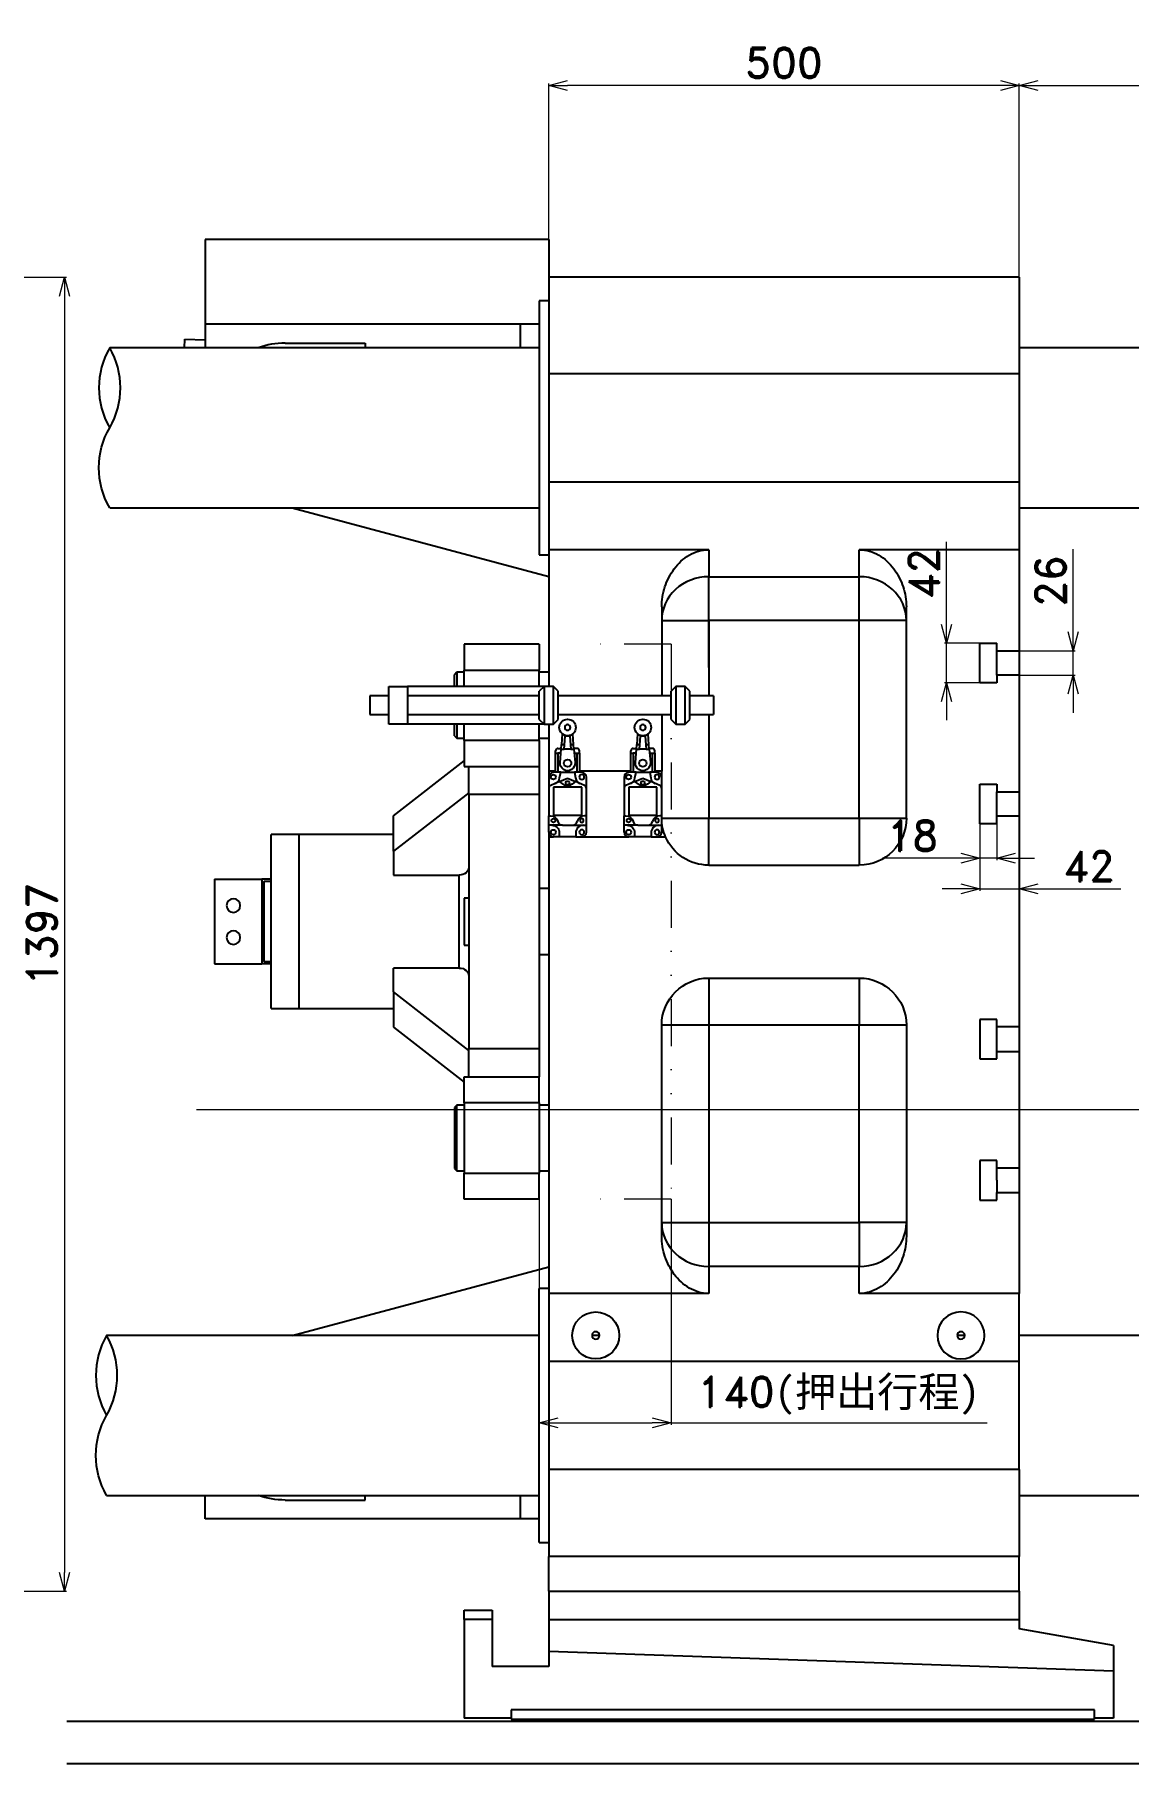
# Model space of a CAD drawing. Header units: millimetres. Extents: x 5879 to 7654, y 1659 to 2913.
# Drawn here: x 6428 to 6718.5, y 2197 to 2656.5 of the extents above; entities that cross this region are included whole.
import ezdxf
from ezdxf.lldxf.tags import DXFTag

# ---------------------------------------------------------------- set-up
doc = ezdxf.new("R2010")
doc.units = ezdxf.units.MM
doc.header["$MEASUREMENT"] = 0
doc.linetypes.add('DIVIDE', pattern=[1.25, 0.5, -0.25, 0, -0.25, 0, -0.25])
for name, color, linetype in [('cen', 1, 'CENTER'), ('das', 142, 'DIVIDE'), ('dim', 3, 'Continuous')]:
    doc.layers.add(name, color=color, linetype=linetype)
doc.styles.add('mds', font='romand.shx', dxfattribs={"bigfont": 'chineset.shx'})
tags = doc.linetypes.add('CENTER', pattern=[2, 1.25, -0.25, 0.25, -0.25]).pattern_tags.tags
tags[10:11] = [DXFTag(74, 4), DXFTag(75, 0), DXFTag(340, '0'), DXFTag(46, 0.0), DXFTag(50, 0.0), DXFTag(44, 0.0), DXFTag(45, 0.0)]
tags[8:9] = [DXFTag(74, 4), DXFTag(75, 0), DXFTag(340, '0'), DXFTag(46, 0.0), DXFTag(50, 0.0), DXFTag(44, 0.0), DXFTag(45, 0.0)]
tags[6:7] = [DXFTag(74, 4), DXFTag(75, 0), DXFTag(340, '0'), DXFTag(46, 0.0), DXFTag(50, 0.0), DXFTag(44, 0.0), DXFTag(45, 0.0)]
tags[4:5] = [DXFTag(74, 4), DXFTag(75, 0), DXFTag(340, '0'), DXFTag(46, 0.0), DXFTag(50, 0.0), DXFTag(44, 0.0), DXFTag(45, 0.0)]
doc.dimstyles.new('MDS4-0000', dxfattribs={"dimtxt": 8, "dimasz": 5, "dimexe": 0.5, "dimexo": 0, "dimgap": 2, "dimtad": 1, "dimdec": 1, "dimlfac": 4, "dimzin": 9, "dimdsep": 46, "dimtxsty": 'mds', "dimblk": 'OPEN30', "dimcen": 0, "dimclrd": 3, "dimclre": 3, "dimclrt": 3, "dimazin": 2, "dimtfac": 0.75, "dimtdec": 1, "dimtmove": 0, "dimatfit": 3, "dimldrblk": 'OPEN30', "dimfxl": 1, "dimtolj": 1, "dimtzin": 0, "dimlwd": 9, "dimlwe": 9, "dimarcsym": 0})

# ---------------------------------------------------------------- blocks, each defined once
blk = doc.blocks.new('_Open30')
at = {"color": 0, "linetype": 'ByBlock', "lineweight": -2}
for p, q in [((-1, 0.268), (0, 0)), ((0, 0), (-1, -0.268)), ((0, 0), (-1, 0))]:
    blk.add_line(p, q, dxfattribs=at)
blk = doc.blocks.new('*D66')
at = {"layer": 'Defpoints', "color": 0}
for p in [(6679.02, 2446.76), (6689.52, 2446.76), (6689.52, 2429.47)]:
    blk.add_point(p, dxfattribs=at)
at = {"layer": 'dim', "color": 3, "lineweight": 9}
for p, q in [((6679.02, 2446.76), (6679.02, 2428.97)), ((6689.52, 2446.76), (6689.52, 2428.97)), ((6674.02, 2429.47), (6669.02, 2429.47)), ((6679.02, 2429.47), (6689.52, 2429.47)), ((6694.52, 2429.47), (6716.48, 2429.47))]:
    blk.add_line(p, q, dxfattribs=at)
at = {"layer": 'dim', "color": 3, "lineweight": 9, "xscale": 5, "yscale": 5, "zscale": 5}
blk.add_blockref('_Open30', (6679.02, 2429.47), dxfattribs=at)
at = {"layer": 'dim', "color": 3, "lineweight": 9, "xscale": 5, "yscale": 5, "zscale": 5, "rotation": 180}
blk.add_blockref('_Open30', (6689.52, 2429.47), dxfattribs=at)
at = {"layer": 'dim', "color": 3, "insert": (6708, 2435.47), "char_height": 8, "attachment_point": 5, "style": 'mds'}
blk.add_mtext('\\A1;42', dxfattribs=at)
blk = doc.blocks.new('*D65')
at = {"layer": 'Defpoints', "color": 0}
for p in [(6679.02, 2446.76), (6683.52, 2446.76), (6679.02, 2437.6)]:
    blk.add_point(p, dxfattribs=at)
at = {"layer": 'dim', "color": 3, "lineweight": 9}
for p, q in [((6679.02, 2446.76), (6679.02, 2437.1)), ((6683.52, 2446.76), (6683.52, 2437.1)), ((6674.02, 2437.6), (6653.21, 2437.6)), ((6683.52, 2437.6), (6679.02, 2437.6)), ((6688.52, 2437.6), (6693.52, 2437.6))]:
    blk.add_line(p, q, dxfattribs=at)
at = {"layer": 'dim', "color": 3, "lineweight": 9, "xscale": 5, "yscale": 5, "zscale": 5}
blk.add_blockref('_Open30', (6679.02, 2437.6), dxfattribs=at)
at = {"layer": 'dim', "color": 3, "lineweight": 9, "xscale": 5, "yscale": 5, "zscale": 5, "rotation": 180}
blk.add_blockref('_Open30', (6683.52, 2437.6), dxfattribs=at)
at = {"layer": 'dim', "color": 3, "insert": (6661.12, 2443.6), "char_height": 8, "attachment_point": 5, "style": 'mds'}
blk.add_mtext('\\A1;18', dxfattribs=at)
blk = doc.blocks.new('*D64')
at = {"layer": 'Defpoints', "color": 0}
for p in [(6679.02, 2494.76), (6670.18, 2484.26), (6679.02, 2484.26)]:
    blk.add_point(p, dxfattribs=at)
at = {"layer": 'dim', "color": 3, "lineweight": 9}
for p, q in [((6670.18, 2499.76), (6670.18, 2521.72)), ((6679.02, 2494.76), (6669.68, 2494.76)), ((6670.18, 2484.26), (6670.18, 2494.76)), ((6679.02, 2484.26), (6669.68, 2484.26)), ((6670.18, 2479.26), (6670.18, 2474.26))]:
    blk.add_line(p, q, dxfattribs=at)
at = {"layer": 'dim', "color": 3, "lineweight": 9, "xscale": 5, "yscale": 5, "zscale": 5}
for p, rotation in [((6670.18, 2494.76), 270), ((6670.18, 2484.26), 90)]:
    blk.add_blockref('_Open30', p, dxfattribs=dict(at, rotation=rotation))
at = {"layer": 'dim', "color": 3, "insert": (6664.18, 2513.24), "char_height": 8, "attachment_point": 5, "rotation": 90, "style": 'mds'}
blk.add_mtext('\\A1;42', dxfattribs=at)
blk = doc.blocks.new('*D63')
at = {"layer": 'Defpoints', "color": 0}
for p in [(6689.52, 2492.76), (6703.84, 2492.76), (6689.52, 2486.26)]:
    blk.add_point(p, dxfattribs=at)
at = {"layer": 'dim', "color": 3, "lineweight": 9}
for p, q in [((6703.84, 2497.76), (6703.84, 2519.72)), ((6689.52, 2492.76), (6704.34, 2492.76)), ((6703.84, 2486.26), (6703.84, 2492.76)), ((6689.52, 2486.26), (6704.34, 2486.26)), ((6703.84, 2481.26), (6703.84, 2476.26))]:
    blk.add_line(p, q, dxfattribs=at)
at = {"layer": 'dim', "color": 3, "lineweight": 9, "xscale": 5, "yscale": 5, "zscale": 5}
for p, rotation in [((6703.84, 2492.76), 270), ((6703.84, 2486.26), 90)]:
    blk.add_blockref('_Open30', p, dxfattribs=dict(at, rotation=rotation))
at = {"layer": 'dim', "color": 3, "insert": (6697.84, 2511.24), "char_height": 8, "attachment_point": 5, "rotation": 90, "style": 'mds'}
blk.add_mtext('\\A1;26', dxfattribs=at)
blk = doc.blocks.new('*D62')
at = {"layer": 'Defpoints', "color": 0}
for p in [(6562.02, 2347.01), (6597.02, 2347.01), (6562.02, 2287.51)]:
    blk.add_point(p, dxfattribs=at)
at = {"layer": 'dim', "color": 3, "lineweight": 9}
for p, q in [((6562.02, 2347.01), (6562.02, 2287.01)), ((6597.02, 2347.01), (6597.02, 2287.01)), ((6567.02, 2287.51), (6592.02, 2287.51)), ((6597.02, 2287.51), (6680.95, 2287.51))]:
    blk.add_line(p, q, dxfattribs=at)
at = {"layer": 'dim', "color": 3, "lineweight": 9, "xscale": 5, "yscale": 5, "zscale": 5, "rotation": 180}
blk.add_blockref('_Open30', (6562.02, 2287.51), dxfattribs=at)
at = {"layer": 'dim', "color": 3, "lineweight": 9, "xscale": 5, "yscale": 5, "zscale": 5}
blk.add_blockref('_Open30', (6597.02, 2287.51), dxfattribs=at)
at = {"layer": 'dim', "color": 3, "insert": (6641.49, 2294.71), "char_height": 8, "attachment_point": 5, "style": 'mds'}
blk.add_mtext('\\A1;140{\\fNSimSun|b0|i0|c134|p49;(押出行程)}', dxfattribs=at)
blk = doc.blocks.new('*D61')
at = {"layer": 'Defpoints', "color": 0}
for p in [(6564.52, 2643), (6564.52, 2602.01), (6689.52, 2592.01)]:
    blk.add_point(p, dxfattribs=at)
at = {"layer": 'dim', "color": 3, "lineweight": 9}
for p, q in [((6564.52, 2602.01), (6564.52, 2643.5)), ((6684.52, 2643), (6569.52, 2643)), ((6689.52, 2592.01), (6689.52, 2643.5))]:
    blk.add_line(p, q, dxfattribs=at)
at = {"layer": 'dim', "color": 3, "lineweight": 9, "xscale": 5, "yscale": 5, "zscale": 5, "rotation": 180}
blk.add_blockref('_Open30', (6564.52, 2643), dxfattribs=at)
at = {"layer": 'dim', "color": 3, "lineweight": 9, "xscale": 5, "yscale": 5, "zscale": 5}
blk.add_blockref('_Open30', (6689.52, 2643), dxfattribs=at)
at = {"layer": 'dim', "color": 3, "insert": (6627.02, 2649), "char_height": 8, "attachment_point": 5, "style": 'mds'}
blk.add_mtext('\\A1;500', dxfattribs=at)
blk = doc.blocks.new('*D59')
at = {"layer": 'Defpoints', "color": 0}
for p in [(6914.72, 2643), (6689.52, 2592.01), (6914.72, 2592.01)]:
    blk.add_point(p, dxfattribs=at)
at = {"layer": 'dim', "color": 3, "lineweight": 9}
for p, q in [((6689.52, 2592.01), (6689.52, 2643.5)), ((6694.52, 2643), (6909.72, 2643)), ((6914.72, 2592.01), (6914.72, 2643.5))]:
    blk.add_line(p, q, dxfattribs=at)
at = {"layer": 'dim', "color": 3, "lineweight": 9, "xscale": 5, "yscale": 5, "zscale": 5, "rotation": 180}
blk.add_blockref('_Open30', (6689.52, 2643), dxfattribs=at)
at = {"layer": 'dim', "color": 3, "lineweight": 9, "xscale": 5, "yscale": 5, "zscale": 5}
blk.add_blockref('_Open30', (6914.72, 2643), dxfattribs=at)
at = {"layer": 'dim', "color": 3, "insert": (6802.12, 2650.29), "char_height": 8, "attachment_point": 5, "style": 'mds'}
blk.add_mtext('\\A1;900{\\fNSimSun|b0|i0|c134|p49;(最大夹模)}', dxfattribs=at)
blk = doc.blocks.new('*D40')
at = {"layer": 'Defpoints', "color": 0}
for p in [(6279.47, 2592.01), (6285.11, 2242.76), (6435.89, 2242.76)]:
    blk.add_point(p, dxfattribs=at)
at = {"layer": 'dim', "color": 3, "lineweight": 9}
for p, q in [((6279.47, 2592.01), (6436.39, 2592.01)), ((6435.89, 2587.01), (6435.89, 2247.76)), ((6285.11, 2242.76), (6436.39, 2242.76))]:
    blk.add_line(p, q, dxfattribs=at)
at = {"layer": 'dim', "color": 3, "lineweight": 9, "xscale": 5, "yscale": 5, "zscale": 5}
for p, rotation in [((6435.89, 2592.01), 90), ((6435.89, 2242.76), 270)]:
    blk.add_blockref('_Open30', p, dxfattribs=dict(at, rotation=rotation))
at = {"layer": 'dim', "color": 3, "insert": (6429.89, 2417.39), "char_height": 8, "attachment_point": 5, "rotation": 90, "style": 'mds'}
blk.add_mtext('\\A1;1397', dxfattribs=at)

msp = doc.modelspace()

# ---------------------------------------------------------------- linework, layer by layer
for p, q in [((6564.523, 2602.013), (6473.273, 2602.013)), ((6473.273, 2602.013), (6473.273, 2579.513)), ((6564.523, 2602.013), (6564.523, 2592.013)), ((6689.523, 2592.013), (6564.523, 2592.013)), ((6564.523, 2592.013), (6564.523, 2566.375)), ((6689.523, 2592.013), (6689.523, 2566.375)), ((6562.023, 2585.763), (6562.023, 2518.263)), ((6564.523, 2585.763), (6562.023, 2585.763)), ((6473.273, 2579.513), (6473.273, 2573.263)), ((6557.023, 2579.513), (6473.273, 2579.513)), ((6557.023, 2573.263), (6557.023, 2579.513)), ((6562.023, 2579.513), (6557.023, 2579.513)), ((6562.028, 2573.263), (6447.899, 2573.263)), ((6467.785, 2573.263), (6467.875, 2575.573)), ((6467.875, 2575.573), (6473.273, 2575.362)), ((6494.523, 2574.513), (6515.773, 2574.513)), ((6515.773, 2574.513), (6515.773, 2573.263)), ((6914.71, 2573.263), (6689.516, 2573.263)), ((6689.523, 2566.375), (6564.523, 2566.375)), ((6564.523, 2566.375), (6564.523, 2537.652)), ((6689.523, 2566.375), (6689.523, 2537.652)), ((6564.523, 2537.652), (6564.523, 2519.61)), ((6564.523, 2537.652), (6689.523, 2537.652)), ((6689.523, 2537.652), (6689.523, 2519.61)), ((6447.899, 2530.763), (6562.028, 2530.763)), ((6496.392, 2530.763), (6564.522, 2512.508)), ((6689.516, 2530.763), (6914.71, 2530.763)), ((6562.023, 2518.263), (6564.523, 2518.263)), ((6607.023, 2519.61), (6564.523, 2519.61)), ((6564.523, 2519.61), (6564.523, 2483.264)), ((6607.023, 2519.61), (6607.023, 2512.423)), ((6689.523, 2519.61), (6647.023, 2519.61)), ((6647.023, 2512.423), (6647.023, 2519.61)), ((6689.523, 2519.61), (6689.523, 2492.763)), ((6607.023, 2512.423), (6647.023, 2512.423)), ((6607.023, 2488.279), (6607.023, 2512.423)), ((6647.023, 2500.779), (6647.023, 2512.423)), ((6594.523, 2504.382), (6594.523, 2480.764)), ((6659.523, 2448.263), (6659.523, 2504.382)), ((6594.523, 2500.779), (6607.023, 2500.779)), ((6607.023, 2500.779), (6607.023, 2480.763)), ((6647.023, 2500.779), (6607.023, 2500.779)), ((6659.523, 2500.779), (6647.023, 2500.779)), ((6647.023, 2448.263), (6647.023, 2500.779)), ((6542.023, 2494.513), (6542.023, 2487.618)), ((6562.023, 2494.513), (6542.023, 2494.513)), ((6562.023, 2494.513), (6562.023, 2487.618)), ((6679.023, 2494.763), (6683.523, 2494.763)), ((6679.023, 2484.263), (6679.023, 2494.763)), ((6683.523, 2492.763), (6683.523, 2494.763)), ((6683.523, 2489.513), (6683.523, 2492.765)), ((6683.523, 2492.763), (6689.523, 2492.763)), ((6689.523, 2492.765), (6689.523, 2489.513)), ((6540.148, 2487.013), (6539.523, 2486.388)), ((6539.523, 2483.264), (6539.523, 2486.388)), ((6540.148, 2487.013), (6540.148, 2483.263)), ((6542.024, 2487.013), (6540.148, 2487.013)), ((6542.023, 2483.263), (6542.023, 2487.618)), ((6542.023, 2487.618), (6562.023, 2487.618)), ((6562.023, 2483.263), (6562.023, 2487.618)), ((6564.524, 2487.013), (6562.023, 2487.013)), ((6683.523, 2486.263), (6683.523, 2489.513)), ((6683.523, 2486.263), (6683.523, 2484.263)), ((6689.523, 2486.263), (6683.523, 2486.263)), ((6689.523, 2489.513), (6689.523, 2486.263)), ((6689.523, 2486.263), (6689.523, 2455.263)), ((6522.023, 2483.263), (6527.023, 2483.263)), ((6522.023, 2473.263), (6522.023, 2483.263)), ((6563.272, 2483.263), (6527.023, 2483.263)), ((6527.023, 2483.263), (6527.023, 2473.263)), ((6563.273, 2483.263), (6562.023, 2482.013)), ((6562.023, 2474.513), (6562.023, 2482.013)), ((6563.273, 2483.263), (6563.273, 2473.263)), ((6565.773, 2483.263), (6563.273, 2483.263)), ((6565.773, 2473.263), (6565.773, 2483.263)), ((6567.023, 2482.013), (6565.773, 2483.263)), ((6567.023, 2474.513), (6567.023, 2482.013)), ((6598.273, 2483.263), (6597.023, 2482.013)), ((6597.023, 2474.513), (6597.023, 2482.013)), ((6598.273, 2483.263), (6598.273, 2473.263)), ((6600.773, 2483.263), (6598.273, 2483.263)), ((6600.773, 2473.263), (6600.773, 2483.263)), ((6602.023, 2482.013), (6600.773, 2483.263)), ((6602.023, 2474.513), (6602.023, 2482.013)), ((6683.523, 2484.263), (6679.023, 2484.263)), ((6517.023, 2480.763), (6517.023, 2475.763)), ((6522.023, 2480.763), (6517.023, 2480.763)), ((6562.023, 2480.763), (6527.023, 2480.763)), ((6597.022, 2480.763), (6567.022, 2480.763)), ((6608.273, 2480.763), (6602.022, 2480.763)), ((6608.273, 2480.763), (6608.273, 2478.263)), ((6608.273, 2478.263), (6608.273, 2475.763)), ((6517.023, 2475.763), (6522.023, 2475.763)), ((6527.023, 2473.263), (6522.023, 2473.263)), ((6527.023, 2475.763), (6562.023, 2475.763)), ((6563.272, 2473.263), (6527.023, 2473.263)), ((6539.523, 2470.138), (6539.523, 2473.263)), ((6540.148, 2473.264), (6540.148, 2469.513)), ((6542.023, 2468.909), (6542.023, 2473.264)), ((6562.023, 2474.513), (6563.273, 2473.263)), ((6562.023, 2468.909), (6562.023, 2473.264)), ((6563.273, 2473.263), (6565.773, 2473.263)), ((6564.523, 2473.264), (6564.523, 2460.763)), ((6565.773, 2473.263), (6567.023, 2474.513)), ((6567.022, 2475.763), (6597.022, 2475.763)), ((6594.523, 2475.764), (6594.523, 2460.763)), ((6597.023, 2474.513), (6598.273, 2473.263)), ((6598.273, 2473.263), (6600.773, 2473.263)), ((6600.773, 2473.263), (6602.023, 2474.513)), ((6602.022, 2475.763), (6608.273, 2475.763)), ((6607.023, 2475.763), (6607.023, 2448.263)), ((6539.523, 2470.138), (6540.148, 2469.513)), ((6540.148, 2469.513), (6542.024, 2469.513)), ((6562.023, 2468.909), (6542.023, 2468.909)), ((6542.023, 2468.909), (6542.023, 2462.013)), ((6562.023, 2469.513), (6564.524, 2469.513)), ((6562.023, 2468.909), (6562.023, 2462.013)), ((6567.813, 2466.613), (6567.912, 2467.863)), ((6568.135, 2470.673), (6567.912, 2467.863)), ((6567.912, 2467.863), (6568.725, 2467.863)), ((6568.626, 2466.613), (6568.898, 2470.048)), ((6570.147, 2470.048), (6568.898, 2470.048)), ((6570.147, 2470.048), (6570.419, 2466.613)), ((6570.32, 2467.863), (6571.133, 2467.863)), ((6571.133, 2467.863), (6570.911, 2470.673)), ((6571.232, 2466.613), (6571.133, 2467.863)), ((6587.813, 2466.613), (6587.912, 2467.863)), ((6588.135, 2470.673), (6587.912, 2467.863)), ((6587.912, 2467.863), (6588.725, 2467.863)), ((6588.626, 2466.613), (6588.898, 2470.048)), ((6590.147, 2470.048), (6588.898, 2470.048)), ((6590.147, 2470.048), (6590.419, 2466.613)), ((6590.32, 2467.863), (6591.133, 2467.863)), ((6591.133, 2467.863), (6590.911, 2470.673)), ((6591.232, 2466.613), (6591.133, 2467.863)), ((6523.273, 2448.841), (6542.023, 2463.451)), ((6566.348, 2465.538), (6566.348, 2466.163)), ((6566.348, 2460.438), (6566.348, 2465.538)), ((6566.348, 2465.538), (6566.973, 2465.538)), ((6566.973, 2466.788), (6567.827, 2466.788)), ((6567.728, 2465.538), (6566.973, 2465.538)), ((6566.973, 2465.538), (6566.973, 2460.438)), ((6567.529, 2463.021), (6567.813, 2466.613)), ((6567.813, 2466.613), (6568.626, 2466.613)), ((6570.419, 2466.613), (6568.626, 2466.613)), ((6570.419, 2466.613), (6571.232, 2466.613)), ((6572.073, 2466.788), (6571.218, 2466.788)), ((6571.232, 2466.613), (6571.517, 2463.021)), ((6571.317, 2465.538), (6572.073, 2465.538)), ((6572.073, 2460.438), (6572.073, 2465.538)), ((6572.073, 2465.538), (6572.698, 2465.538)), ((6572.698, 2465.538), (6572.698, 2466.163)), ((6572.698, 2465.538), (6572.698, 2460.438)), ((6586.348, 2465.538), (6586.348, 2466.163)), ((6586.348, 2460.438), (6586.348, 2465.538)), ((6586.348, 2465.538), (6586.973, 2465.538)), ((6586.973, 2466.788), (6587.827, 2466.788)), ((6586.973, 2465.538), (6586.973, 2460.438)), ((6587.728, 2465.538), (6586.973, 2465.538)), ((6587.529, 2463.021), (6587.813, 2466.613)), ((6587.813, 2466.613), (6588.626, 2466.613)), ((6590.419, 2466.613), (6588.626, 2466.613)), ((6590.419, 2466.613), (6591.232, 2466.613)), ((6592.073, 2466.788), (6591.218, 2466.788)), ((6591.232, 2466.613), (6591.517, 2463.021)), ((6591.317, 2465.538), (6592.073, 2465.538)), ((6592.073, 2465.538), (6592.698, 2465.538)), ((6592.073, 2460.438), (6592.073, 2465.538)), ((6592.698, 2465.538), (6592.698, 2466.163)), ((6592.698, 2465.538), (6592.698, 2460.438)), ((6542.023, 2462.013), (6562.023, 2462.013)), ((6543.273, 2454.513), (6543.273, 2462.013)), ((6562.023, 2462.013), (6562.023, 2454.513)), ((6566.348, 2460.763), (6564.523, 2460.763)), ((6564.523, 2460.763), (6564.523, 2459.188)), ((6564.523, 2459.188), (6564.523, 2456.17)), ((6567.707, 2460.438), (6565.773, 2460.438)), ((6567.395, 2457.956), (6569.523, 2458.864)), ((6567.419, 2458.928), (6567.707, 2460.438)), ((6567.707, 2460.438), (6571.339, 2460.438)), ((6569.523, 2458.864), (6571.651, 2457.956)), ((6571.339, 2460.438), (6571.627, 2458.928)), ((6573.273, 2460.438), (6571.339, 2460.438)), ((6586.348, 2460.763), (6572.698, 2460.763)), ((6574.523, 2456.17), (6574.523, 2459.188)), ((6584.523, 2459.188), (6584.523, 2456.17)), ((6587.707, 2460.438), (6585.773, 2460.438)), ((6587.395, 2457.956), (6589.523, 2458.864)), ((6587.419, 2458.928), (6587.707, 2460.438)), ((6587.707, 2460.438), (6591.339, 2460.438)), ((6589.523, 2458.864), (6591.651, 2457.956)), ((6591.339, 2460.438), (6591.627, 2458.928)), ((6593.273, 2460.438), (6591.339, 2460.438)), ((6594.523, 2460.763), (6592.697, 2460.763)), ((6594.523, 2459.188), (6594.523, 2460.763)), ((6594.523, 2456.17), (6594.523, 2459.188)), ((6543.273, 2455.023), (6523.273, 2439.439)), ((6562.023, 2454.513), (6543.273, 2454.513)), ((6543.273, 2454.513), (6543.273, 2387.013)), ((6562.023, 2454.513), (6562.023, 2387.013)), ((6564.523, 2456.17), (6564.523, 2448.879)), ((6567.395, 2457.956), (6565.039, 2456.951)), ((6573.273, 2456.524), (6565.773, 2456.524)), ((6565.773, 2456.524), (6565.773, 2449.024)), ((6568.325, 2457.261), (6567.395, 2457.956)), ((6571.651, 2457.956), (6570.721, 2457.261)), ((6574.006, 2456.951), (6571.651, 2457.956)), ((6573.273, 2449.024), (6573.273, 2456.524)), ((6574.523, 2448.879), (6574.523, 2456.17)), ((6584.523, 2456.17), (6584.523, 2448.879)), ((6587.395, 2457.956), (6585.039, 2456.951)), ((6593.273, 2456.524), (6585.773, 2456.524)), ((6585.773, 2456.524), (6585.773, 2449.024)), ((6588.325, 2457.261), (6587.395, 2457.956)), ((6591.651, 2457.956), (6590.721, 2457.261)), ((6594.006, 2456.951), (6591.651, 2457.956)), ((6593.273, 2449.024), (6593.273, 2456.524)), ((6594.523, 2448.879), (6594.523, 2456.17)), ((6679.023, 2446.763), (6679.023, 2457.263)), ((6679.023, 2457.263), (6683.523, 2457.263)), ((6683.523, 2457.263), (6683.523, 2455.263)), ((6683.523, 2455.263), (6689.523, 2455.263)), ((6683.523, 2448.763), (6683.523, 2455.263)), ((6689.523, 2455.263), (6689.523, 2448.763)), ((6523.273, 2439.439), (6523.273, 2448.841)), ((6564.523, 2448.879), (6565.023, 2448.879)), ((6564.523, 2446.379), (6564.523, 2448.879)), ((6564.523, 2444.513), (6564.523, 2446.379)), ((6568.185, 2446.379), (6564.523, 2446.379)), ((6565.773, 2449.024), (6573.273, 2449.024)), ((6568.185, 2446.379), (6570.861, 2446.379)), ((6570.861, 2446.379), (6574.523, 2446.379)), ((6574.523, 2448.879), (6574.023, 2448.879)), ((6574.523, 2446.379), (6574.523, 2448.879)), ((6574.523, 2444.513), (6574.523, 2446.379)), ((6584.523, 2448.879), (6585.023, 2448.879)), ((6584.523, 2446.379), (6584.523, 2448.879)), ((6584.523, 2444.513), (6584.523, 2446.379)), ((6588.185, 2446.379), (6584.523, 2446.379)), ((6585.773, 2449.024), (6593.273, 2449.024)), ((6588.185, 2446.379), (6590.861, 2446.379)), ((6590.861, 2446.379), (6594.523, 2446.379)), ((6594.523, 2448.879), (6594.023, 2448.879)), ((6594.523, 2446.379), (6594.523, 2448.879)), ((6594.523, 2448.263), (6607.023, 2448.263)), ((6594.523, 2444.513), (6594.523, 2446.379)), ((6607.023, 2435.763), (6607.023, 2448.263)), ((6607.023, 2448.263), (6647.023, 2448.263)), ((6647.023, 2448.263), (6659.523, 2448.263)), ((6647.023, 2448.263), (6647.023, 2435.763)), ((6683.523, 2446.763), (6679.023, 2446.763)), ((6683.523, 2446.763), (6683.523, 2448.763)), ((6689.523, 2448.763), (6683.523, 2448.763)), ((6689.523, 2448.763), (6689.523, 2392.763)), ((6498.273, 2443.888), (6490.773, 2443.888)), ((6490.773, 2397.638), (6490.773, 2443.888)), ((6498.273, 2397.638), (6498.273, 2443.888)), ((6498.273, 2397.638), (6498.273, 2443.888)), ((6523.273, 2443.888), (6498.273, 2443.888)), ((6564.523, 2444.514), (6564.523, 2443.263)), ((6564.523, 2443.263), (6565.773, 2443.263)), ((6564.523, 2443.263), (6564.523, 2321.917)), ((6567.334, 2443.263), (6565.773, 2443.263)), ((6567.334, 2444.379), (6567.334, 2443.263)), ((6571.711, 2443.263), (6567.334, 2443.263)), ((6571.711, 2444.379), (6571.711, 2443.263)), ((6571.711, 2443.263), (6573.273, 2443.263)), ((6573.273, 2443.263), (6585.773, 2443.263)), ((6587.334, 2443.263), (6585.773, 2443.263)), ((6587.334, 2444.379), (6587.334, 2443.263)), ((6591.711, 2443.263), (6587.334, 2443.263)), ((6591.711, 2444.379), (6591.711, 2443.263)), ((6591.711, 2443.263), (6593.273, 2443.263)), ((6593.273, 2443.263), (6595.566, 2443.263)), ((6523.273, 2439.439), (6523.273, 2433.108)), ((6607.023, 2435.763), (6647.023, 2435.763)), ((6475.773, 2432.013), (6488.273, 2432.013)), ((6475.773, 2432.013), (6475.773, 2409.513)), ((6490.773, 2432.013), (6488.273, 2432.013)), ((6488.273, 2432.013), (6488.273, 2409.513)), ((6488.898, 2431.388), (6488.273, 2430.763)), ((6488.898, 2418.889), (6488.898, 2431.388)), ((6490.773, 2431.388), (6488.898, 2431.388)), ((6523.273, 2433.108), (6540.773, 2433.108)), ((6540.773, 2408.419), (6540.773, 2433.108)), ((6542.023, 2427.013), (6542.023, 2420.763)), ((6543.273, 2427.013), (6542.023, 2427.013)), ((6564.524, 2429.513), (6562.023, 2429.513)), ((6488.898, 2410.138), (6488.898, 2418.889)), ((6542.023, 2420.763), (6542.023, 2414.513)), ((6542.023, 2414.513), (6543.273, 2414.513)), ((6475.773, 2409.513), (6488.273, 2409.513)), ((6488.273, 2410.763), (6488.898, 2410.138)), ((6490.773, 2409.513), (6488.273, 2409.513)), ((6488.898, 2410.138), (6490.773, 2410.138)), ((6523.273, 2402.088), (6523.273, 2408.419)), ((6540.773, 2408.419), (6523.273, 2408.419)), ((6562.023, 2412.013), (6564.523, 2412.013)), ((6607.023, 2405.763), (6647.023, 2405.763)), ((6607.023, 2405.763), (6607.023, 2393.263)), ((6647.023, 2405.763), (6647.023, 2393.263)), ((6543.273, 2386.504), (6523.273, 2402.088)), ((6523.273, 2402.088), (6523.273, 2392.686)), ((6490.773, 2397.638), (6498.273, 2397.638)), ((6498.273, 2397.638), (6523.273, 2397.638)), ((6683.523, 2394.763), (6679.023, 2394.763)), ((6679.023, 2394.763), (6679.023, 2384.263)), ((6683.523, 2392.763), (6683.523, 2394.763)), ((6523.273, 2392.686), (6542.023, 2378.076)), ((6594.523, 2337.145), (6594.523, 2393.263)), ((6607.023, 2393.263), (6594.523, 2393.263)), ((6607.023, 2393.263), (6607.023, 2340.748)), ((6647.023, 2393.263), (6607.023, 2393.263)), ((6659.523, 2393.263), (6647.023, 2393.263)), ((6647.023, 2340.748), (6647.023, 2393.263)), ((6659.523, 2393.263), (6659.523, 2337.145)), ((6689.523, 2392.763), (6683.523, 2392.763)), ((6683.523, 2386.263), (6683.523, 2392.763)), ((6689.523, 2392.763), (6689.523, 2386.263)), ((6543.273, 2387.013), (6562.023, 2387.013)), ((6543.273, 2379.513), (6543.273, 2387.013)), ((6562.023, 2387.013), (6562.023, 2379.513)), ((6683.523, 2384.263), (6683.523, 2386.263)), ((6683.523, 2386.263), (6689.523, 2386.263)), ((6689.523, 2386.263), (6689.523, 2355.263)), ((6679.023, 2384.263), (6683.523, 2384.263)), ((6542.023, 2379.513), (6562.023, 2379.513)), ((6542.023, 2372.618), (6542.023, 2379.513)), ((6562.023, 2372.618), (6562.023, 2379.513)), ((6540.148, 2372.013), (6539.523, 2371.388)), ((6539.523, 2371.388), (6539.523, 2363.263)), ((6540.148, 2363.263), (6540.148, 2372.013)), ((6542.024, 2372.013), (6540.148, 2372.013)), ((6542.023, 2372.618), (6542.023, 2353.909)), ((6562.023, 2372.618), (6542.023, 2372.618)), ((6562.023, 2372.618), (6562.023, 2353.909)), ((6564.524, 2372.013), (6562.023, 2372.013)), ((6539.523, 2363.263), (6539.523, 2355.138)), ((6540.148, 2354.513), (6540.148, 2363.263)), ((6683.523, 2357.263), (6679.023, 2357.263)), ((6679.023, 2357.263), (6679.023, 2346.763)), ((6683.523, 2355.263), (6683.523, 2357.263)), ((6539.523, 2355.138), (6540.148, 2354.513)), ((6540.148, 2354.513), (6542.024, 2354.513)), ((6542.023, 2353.909), (6562.023, 2353.909)), ((6542.023, 2347.013), (6542.023, 2353.909)), ((6562.023, 2354.513), (6564.524, 2354.513)), ((6562.023, 2347.013), (6562.023, 2353.909)), ((6689.523, 2355.263), (6683.523, 2355.263)), ((6683.523, 2352.013), (6683.523, 2355.263)), ((6689.523, 2355.263), (6689.523, 2352.013)), ((6683.523, 2352.013), (6683.523, 2348.762)), ((6683.523, 2348.763), (6689.523, 2348.763)), ((6683.523, 2346.763), (6683.523, 2348.763)), ((6689.523, 2352.013), (6689.523, 2348.762)), ((6689.523, 2348.763), (6689.523, 2321.917)), ((6562.023, 2347.013), (6542.023, 2347.013)), ((6679.023, 2346.763), (6683.523, 2346.763)), ((6594.523, 2340.748), (6607.023, 2340.748)), ((6607.023, 2340.748), (6607.023, 2329.104)), ((6607.023, 2340.748), (6647.023, 2340.748)), ((6647.023, 2340.748), (6647.023, 2329.104)), ((6659.523, 2340.748), (6647.023, 2340.748)), ((6496.392, 2310.764), (6564.522, 2329.019)), ((6607.023, 2329.104), (6607.023, 2321.917)), ((6647.023, 2329.104), (6607.023, 2329.104)), ((6647.023, 2321.917), (6647.023, 2329.104)), ((6562.023, 2255.763), (6562.023, 2323.263)), ((6564.523, 2323.263), (6562.023, 2323.263)), ((6564.523, 2321.917), (6564.523, 2303.875)), ((6607.023, 2321.917), (6564.523, 2321.917)), ((6689.523, 2321.917), (6647.023, 2321.917)), ((6689.523, 2303.875), (6689.523, 2321.917)), ((6562.028, 2310.763), (6447.076, 2310.763)), ((6578.024, 2310.763), (6576.025, 2310.763)), ((6675.017, 2310.763), (6673.018, 2310.763)), ((6914.71, 2310.763), (6689.516, 2310.763)), ((6689.523, 2303.875), (6564.523, 2303.875)), ((6564.523, 2303.875), (6564.523, 2275.152)), ((6689.523, 2275.152), (6689.523, 2303.875)), ((6564.523, 2275.152), (6564.523, 2252.013)), ((6689.523, 2275.152), (6564.523, 2275.152)), ((6689.523, 2275.152), (6689.523, 2252.013)), ((6447.076, 2268.263), (6562.028, 2268.263)), ((6473.273, 2262.013), (6473.273, 2268.264)), ((6494.523, 2267.013), (6515.773, 2267.013)), ((6515.773, 2267.013), (6515.773, 2268.264)), ((6557.023, 2262.013), (6557.023, 2268.264)), ((6689.516, 2268.263), (6914.71, 2268.263)), ((6557.023, 2262.013), (6473.273, 2262.013)), ((6562.023, 2262.013), (6557.023, 2262.013)), ((6562.023, 2255.763), (6564.523, 2255.763)), ((6689.523, 2252.013), (6564.523, 2252.013)), ((6564.523, 2242.763), (6564.523, 2252.013)), ((6689.523, 2242.763), (6689.523, 2252.013)), ((6564.523, 2242.763), (6689.523, 2242.763)), ((6564.523, 2242.763), (6564.523, 2235.263)), ((6564.523, 2242.763), (6689.523, 2242.763)), ((6689.523, 2242.763), (6689.523, 2235.263)), ((6542.023, 2237.763), (6549.523, 2237.763)), ((6542.023, 2235.263), (6542.023, 2237.763)), ((6549.523, 2235.263), (6542.023, 2235.263)), ((6542.023, 2235.263), (6542.023, 2209.013)), ((6549.523, 2237.763), (6549.523, 2235.263)), ((6549.523, 2235.263), (6549.523, 2222.763)), ((6564.523, 2235.263), (6689.523, 2235.263)), ((6564.523, 2235.263), (6564.523, 2226.752)), ((6689.523, 2235.263), (6689.523, 2232.763)), ((6714.523, 2228.355), (6689.523, 2232.763)), ((6714.523, 2221.513), (6564.523, 2226.752)), ((6714.523, 2221.513), (6564.523, 2226.752)), ((6564.523, 2226.752), (6564.523, 2222.763)), ((6714.523, 2228.355), (6714.523, 2221.513)), ((6564.523, 2222.763), (6549.523, 2222.763)), ((6714.523, 2221.513), (6714.523, 2209.013)), ((6554.523, 2211.263), (6554.523, 2208.763)), ((6709.523, 2211.263), (6554.523, 2211.263)), ((6554.523, 2211.263), (6554.523, 2209.013)), ((6709.523, 2211.263), (6554.523, 2211.263)), ((6709.523, 2208.763), (6709.523, 2211.263)), ((6709.523, 2209.013), (6709.523, 2211.263)), ((6436.55, 2208.263), (6884.719, 2208.263)), ((6554.523, 2209.013), (6542.023, 2209.013)), ((6554.523, 2208.763), (6709.523, 2208.763)), ((6714.523, 2209.013), (6709.523, 2209.013)), ((6436.55, 2197.013), (7047.219, 2197.013))]:
    msp.add_line(p, q)
for points in [[(6447.899, 2530.763, -0.2679492), (6447.899, 2552.013, 0.2679492), (6447.899, 2573.263, 0.2679492), (6447.899, 2552.013)], [(6447.076, 2268.263, -0.2679492), (6447.076, 2289.513, 0.2679492), (6447.076, 2310.763, 0.2679492), (6447.076, 2289.513)]]:
    msp.add_lwpolyline(points, format="xyb")
for centre, radius in [((6569.523, 2472.363), 2.188), ((6589.523, 2472.363), 2.188), ((6569.523, 2462.863), 1), ((6589.523, 2462.863), 1), ((6565.748, 2459.188), 0.65), ((6585.748, 2459.188), 0.65), ((6569.523, 2457.614), 0.5), ((6589.523, 2457.614), 0.5), ((6565.748, 2444.513), 0.65), ((6565.748, 2447.629), 0.5), ((6585.748, 2444.513), 0.65), ((6585.748, 2447.629), 0.5), ((6577.023, 2310.763), 6.25)]:
    msp.add_circle(centre, radius)
at = {"extrusion": (0, 0, -1)}
for centre, radius in [((-6569.523, 2472.363), 0.75), ((-6589.523, 2472.363), 0.75), ((-6573.298, 2459.188), 0.65), ((-6593.298, 2459.188), 0.65), ((-6573.298, 2444.513), 0.65), ((-6573.298, 2447.629), 0.5), ((-6593.298, 2444.513), 0.65), ((-6593.298, 2447.629), 0.5), ((-6480.773, 2425.013), 1.812), ((-6480.773, 2416.513), 1.812), ((-6674.023, 2310.763), 6.25), ((-6577.023, 2310.763), 1), ((-6674.023, 2310.763), 1)]:
    msp.add_circle(centre, radius, dxfattribs=at)
for centre, radius, start, end in [((6494.523, 2553.263), 21.25, 90, 109.75219), ((6566.973, 2466.163), 0.625, 90, 180), ((6572.073, 2466.163), 0.625, 0, 90), ((6586.973, 2466.163), 0.625, 90, 180), ((6592.073, 2466.163), 0.625, 0, 90), ((6565.773, 2459.188), 1.25, 90, 180), ((6565.454, 2459.303), 2, 293.10554, 349.20822), ((6573.591, 2459.303), 2, 190.79178, 246.89446), ((6573.273, 2459.188), 1.25, 0, 90), ((6585.773, 2459.188), 1.25, 90, 180), ((6585.454, 2459.303), 2, 293.10554, 349.20822), ((6593.591, 2459.303), 2, 190.79178, 246.89446), ((6593.273, 2459.188), 1.25, 0, 90), ((6565.373, 2456.17), 0.85, 113.10554, 180), ((6573.673, 2456.17), 0.85, 0, 66.89446), ((6585.373, 2456.17), 0.85, 113.10554, 180), ((6593.673, 2456.17), 0.85, 0, 66.89446), ((6568.185, 2447.629), 1.25, 193.34236, 270), ((6570.861, 2447.629), 1.25, 270, 346.65764), ((6573.711, 2444.379), 2, 90, 180), ((6574.023, 2446.879), 2, 90, 166.65764), ((6588.185, 2447.629), 1.25, 193.34236, 270), ((6590.861, 2447.629), 1.25, 270, 346.65764), ((6593.711, 2444.379), 2, 90, 180), ((6594.023, 2446.879), 2, 90, 166.65764), ((6565.773, 2444.513), 1.25, 180, 270), ((6573.273, 2444.513), 1.25, 270, 0), ((6585.773, 2444.513), 1.25, 180, 270), ((6593.273, 2444.513), 1.25, 270, 0)]:
    msp.add_arc(centre, radius, start, end)
for centre, radius, start, end in [((-6569.523, 2462.863), 2, 175.47194, 4.52806), ((-6589.523, 2462.863), 2, 175.47194, 4.52806), ((-6569.523, 2458.862), 2, 233.19931, 306.80069), ((-6589.523, 2458.862), 2, 233.19931, 306.80069), ((-6565.023, 2446.879), 2, 90, 166.65764), ((-6565.334, 2444.379), 2, 90, 180), ((-6585.023, 2446.879), 2, 90, 166.65764), ((-6585.334, 2444.379), 2, 90, 180), ((-6607.023, 2448.263), 12.5, 336.42182, 0), ((-6647.023, 2448.263), 12.5, 180, 270), ((-6607.023, 2448.263), 12.5, 270, 336.42182), ((-6607.023, 2393.263), 12.5, 0, 90), ((-6647.023, 2393.263), 12.5, 90, 180), ((-6494.523, 2288.263), 21.25, 270, 289.75219)]:
    msp.add_arc(centre, radius, start, end, dxfattribs=at)
for centre, major_axis, start_param, end_param in [((6607.023, 2500.779), (12.5, 0), 1.5707963, 3.1415927), ((6647.023, 2500.779), (-12.5, 0), 3.1415927, 4.712389), ((6607.023, 2340.748), (-12.5, 0), 0, 1.5707963), ((6647.023, 2340.748), (12.5, 0), 4.712389, 6.2831853)]:
    msp.add_ellipse(centre, major_axis=major_axis, ratio=0.931541, start_param=start_param, end_param=end_param)
for points, knots in [([(6594.523, 2504.382), (6594.523, 2506.207), (6594.813, 2507.978), (6595.654, 2510.556), (6596.006, 2511.403), (6596.829, 2513.006), (6597.302, 2513.77), (6598.38, 2515.218), (6598.992, 2515.906), (6600.321, 2517.132), (6601.041, 2517.678), (6602.616, 2518.604), (6603.449, 2518.971), (6605.19, 2519.474), (6606.105, 2519.61), (6607.023, 2519.61)], [0, 0, 0, 0, 0.25, 0.25, 0.375, 0.375, 0.5, 0.5, 0.625, 0.625, 0.75, 0.75, 0.875, 0.875, 1, 1, 1, 1]), ([(6647.023, 2519.61), (6647.939, 2519.61), (6648.83, 2519.479), (6650.57, 2518.981), (6651.414, 2518.611), (6652.974, 2517.698), (6653.709, 2517.145), (6655.04, 2515.921), (6655.639, 2515.249), (6656.723, 2513.803), (6657.207, 2513.024), (6658.033, 2511.418), (6658.38, 2510.586), (6659.229, 2507.999), (6659.523, 2506.205), (6659.523, 2504.382)], [0, 0, 0, 0, 0.125, 0.125, 0.25, 0.25, 0.375, 0.375, 0.5, 0.5, 0.625, 0.625, 0.75, 0.75, 1, 1, 1, 1]), ([(6543.273, 2435.156), (6543.273, 2434.633), (6543.021, 2434.114), (6542.103, 2433.342), (6541.451, 2433.108), (6540.773, 2433.108)], [0, 0, 0, 0, 0.5, 0.5, 1, 1, 1, 1]), ([(6540.773, 2408.419), (6541.451, 2408.419), (6542.107, 2408.181), (6543.016, 2407.417), (6543.273, 2406.894), (6543.273, 2406.371)], [0, 0, 0, 0, 0.5, 0.5, 1, 1, 1, 1]), ([(6607.023, 2321.917), (6606.107, 2321.917), (6605.215, 2322.048), (6603.476, 2322.546), (6602.631, 2322.916), (6601.072, 2323.829), (6600.336, 2324.382), (6599.006, 2325.606), (6598.406, 2326.278), (6597.323, 2327.724), (6596.839, 2328.503), (6596.013, 2330.109), (6595.665, 2330.941), (6594.817, 2333.528), (6594.523, 2335.322), (6594.523, 2337.145)], [0, 0, 0, 0, 0.125, 0.125, 0.25, 0.25, 0.375, 0.375, 0.5, 0.5, 0.625, 0.625, 0.75, 0.75, 1, 1, 1, 1]), ([(6659.523, 2337.145), (6659.523, 2335.32), (6659.233, 2333.549), (6658.392, 2330.971), (6658.04, 2330.124), (6657.217, 2328.521), (6656.744, 2327.757), (6655.666, 2326.309), (6655.054, 2325.621), (6653.724, 2324.395), (6653.004, 2323.849), (6651.43, 2322.923), (6650.597, 2322.556), (6648.856, 2322.053), (6647.94, 2321.917), (6647.023, 2321.917)], [0, 0, 0, 0, 0.25, 0.25, 0.375, 0.375, 0.5, 0.5, 0.625, 0.625, 0.75, 0.75, 0.875, 0.875, 1, 1, 1, 1])]:
    msp.add_open_spline(points, degree=3, knots=knots)
at = {"layer": 'cen', "lineweight": 9, "ltscale": 50}
msp.add_line((7093.693, 2370.763), (6470.936, 2370.763), dxfattribs=at)
at = {"layer": 'das', "lineweight": 9, "ltscale": 25}
for p, q in [((6597.023, 2494.513), (6577.023, 2494.513)), ((6597.023, 2494.513), (6597.023, 2347.013)), ((6597.023, 2347.013), (6577.023, 2347.013))]:
    msp.add_line(p, q, dxfattribs=at)

# ---------------------------------------------------------------- dimensions: what is measured, and where the dimension line sits
at = {"layer": 'dim'}
dim = msp.add_linear_dim(base=(6914.719, 2642.996), p1=(6689.523, 2592.013), p2=(6914.719, 2592.013), text='900{\\fNSimSun|b0|i0|c134|p49;(最大夹模)}', dimstyle='MDS4-0000', dxfattribs=at)
dim.commit()
dim.dimension.update_dxf_attribs({"geometry": '*D59', "text_midpoint": (6802.121, 2650.285)})
for base, p1, p2, picture, middle in [((6564.523, 2642.996), (6689.523, 2592.013), (6564.523, 2602.013), '*D61', (6627.023, 2648.996)), ((6679.023, 2437.599), (6683.523, 2446.763), (6679.023, 2446.763), '*D65', (6661.118, 2443.599)), ((6689.523, 2429.47), (6679.023, 2446.763), (6689.523, 2446.763), '*D66', (6707.999, 2435.47))]:
    dim = msp.add_linear_dim(base=base, p1=p1, p2=p2, dimstyle='MDS4-0000', dxfattribs=at)
    dim.commit()
    dim.dimension.update_dxf_attribs({"geometry": picture, "text_midpoint": middle})
for base, p1, p2, picture, middle in [((6435.894, 2242.763), (6279.474, 2592.013), (6285.113, 2242.763), '*D40', (6429.894, 2417.388)), ((6703.837, 2492.763), (6689.523, 2486.263), (6689.523, 2492.763), '*D63', (6697.837, 2511.24))]:
    dim = msp.add_linear_dim(base=base, p1=p1, p2=p2, angle=90, dimstyle='MDS4-0000', dxfattribs=at)
    dim.commit()
    dim.dimension.update_dxf_attribs({"geometry": picture, "text_midpoint": middle})
dim = msp.add_linear_dim(base=(6670.182, 2484.263), p1=(6679.023, 2494.763), p2=(6679.023, 2484.263), angle=90, dimstyle='MDS4-0000', dxfattribs=at)
dim.commit()
dim.dimension.update_dxf_attribs({"geometry": '*D64', "text_midpoint": (6670.182, 2513.24), "dimtype": 160})
dim = msp.add_linear_dim(base=(6562.023, 2287.508), p1=(6597.023, 2347.013), p2=(6562.023, 2347.013), text='<>{\\fNSimSun|b0|i0|c134|p49;(押出行程)}', dimstyle='MDS4-0000', dxfattribs=at)
dim.commit()
dim.dimension.update_dxf_attribs({"geometry": '*D62', "text_midpoint": (6641.486, 2287.508), "dimtype": 160})

doc.saveas('drawing.dxf')
